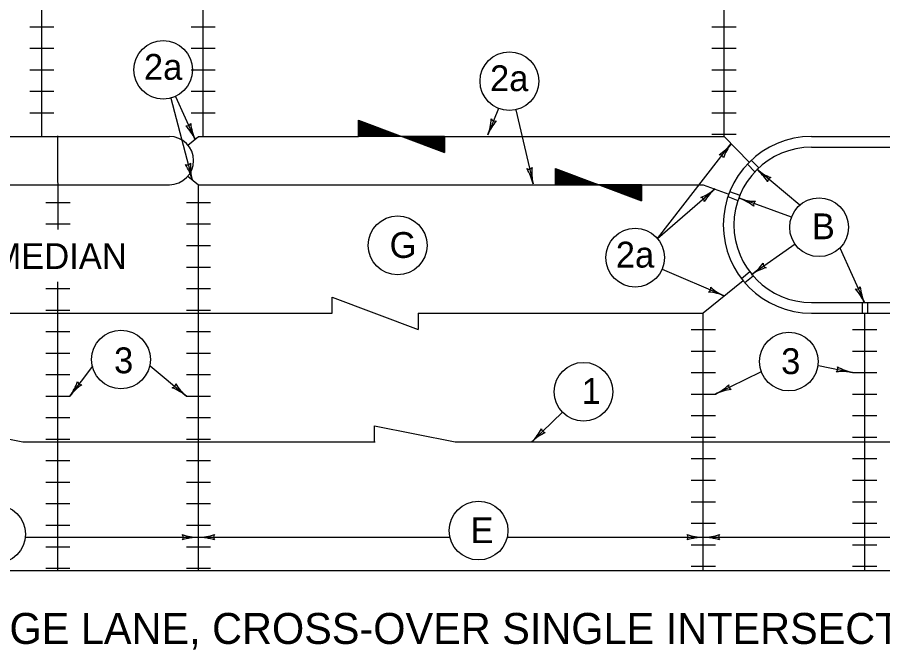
# Model space of a CAD drawing. Extents: x 1000 to 1036.3, y 1000 to 1022.
# Drawn here: x 1014.28 to 1020.98, y 1012.25 to 1017.15 of the extents above; entities that cross this region are included whole.
import ezdxf

# ---------------------------------------------------------------- set-up
doc = ezdxf.new("R2010")
doc.units = 0
doc.layers.add('Level 1', color=7, linetype='Continuous')

msp = doc.modelspace()

# ---------------------------------------------------------------- linework, layer by layer
at = {"layer": 'Level 1'}
for p, q in [((1014.4707, 1016.225), (1014.4707, 1019.213)), ((1015.7207, 1016.225), (1015.7207, 1019.213)), ((1019.7544, 1016.225), (1019.7544, 1019.213)), ((1014.3771, 1017.0752), (1014.5638, 1017.0752)), ((1015.6271, 1017.0752), (1015.8138, 1017.0752)), ((1019.6608, 1017.0752), (1019.8476, 1017.0752)), ((1014.377, 1016.9086), (1014.5637, 1016.9086)), ((1015.627, 1016.9086), (1015.8137, 1016.9086)), ((1019.6608, 1016.9086), (1019.8475, 1016.9086)), ((1014.377, 1016.742), (1014.5637, 1016.742)), ((1015.627, 1016.742), (1015.8137, 1016.742)), ((1019.6608, 1016.742), (1019.8475, 1016.742)), ((1014.3771, 1016.5752), (1014.5638, 1016.5752)), ((1015.6271, 1016.5752), (1015.8138, 1016.5752)), ((1019.6608, 1016.5752), (1019.8476, 1016.5752)), ((1015.4691, 1016.5208), (1015.635, 1015.8921)), ((1015.5057, 1016.5339), (1015.6572, 1016.2029)), ((1018.007, 1016.4419), (1017.9246, 1016.2372)), ((1014.3771, 1016.4087), (1014.5638, 1016.4087)), ((1015.6271, 1016.4087), (1015.8138, 1016.4087)), ((1018.1432, 1016.4313), (1018.2758, 1015.8587)), ((1019.6608, 1016.4087), (1019.8476, 1016.4087)), ((1016.9242, 1016.225), (1016.9242, 1016.35)), ((1016.9242, 1016.35), (1017.5903, 1016.1)), ((1016.9242, 1016.3462), (1016.9345, 1016.3462)), ((1016.9242, 1016.3407), (1016.9489, 1016.3407)), ((1016.9242, 1016.3353), (1016.9633, 1016.3353)), ((1016.9242, 1016.3309), (1016.9751, 1016.3309)), ((1016.9242, 1016.3233), (1016.9953, 1016.3233)), ((1016.9242, 1016.3178), (1017.01, 1016.3178)), ((1016.9242, 1016.3113), (1017.0272, 1016.3113)), ((1016.9242, 1016.3058), (1017.0419, 1016.3058)), ((1016.9242, 1016.2993), (1017.0593, 1016.2993)), ((1016.9242, 1016.2938), (1017.0739, 1016.2938)), ((1016.9242, 1016.2875), (1017.0878, 1016.2875)), ((1016.9242, 1016.2818), (1017.1058, 1016.2818)), ((1016.9242, 1016.2753), (1017.1232, 1016.2753)), ((1016.9242, 1016.2677), (1017.1436, 1016.2677)), ((1016.9242, 1016.2644), (1017.1522, 1016.2644)), ((1016.9242, 1016.2589), (1017.1669, 1016.2589)), ((1016.9242, 1016.2546), (1017.1785, 1016.2546)), ((1016.9242, 1016.247), (1017.1987, 1016.247)), ((1016.9242, 1016.2415), (1017.2133, 1016.2415)), ((1019.6608, 1016.242), (1019.8475, 1016.2419)), ((1010.35, 1016.225), (1015.4594, 1016.225)), ((1014.5976, 1015.5056), (1014.5947, 1016.2308)), ((1015.6029, 1016.1577), (1015.6837, 1016.225)), ((1015.6837, 1016.225), (1016.9242, 1016.225)), ((1016.9242, 1016.2338), (1017.2337, 1016.2338)), ((1016.9242, 1016.2306), (1017.2424, 1016.2306)), ((1016.9242, 1016.2284), (1017.2482, 1016.2284)), ((1017.5903, 1016.225), (1016.9242, 1016.225)), ((1017.5903, 1016.2197), (1017.2715, 1016.2197)), ((1017.5903, 1016.2153), (1017.2831, 1016.2153)), ((1017.5903, 1016.2099), (1017.2975, 1016.2099)), ((1017.5903, 1016.2055), (1017.3093, 1016.2055)), ((1017.5903, 1016.199), (1017.3266, 1016.199)), ((1017.5903, 1016.1957), (1017.3354, 1016.1957)), ((1017.5903, 1016.1902), (1017.3499, 1016.1902)), ((1017.5903, 1016.1848), (1017.3643, 1016.1848)), ((1017.5903, 1016.1815), (1017.3732, 1016.1815)), ((1017.5903, 1016.1761), (1017.3876, 1016.1761)), ((1017.5903, 1016.1706), (1017.4022, 1016.1706)), ((1017.5903, 1016.225), (1019.7544, 1016.225)), ((1017.5903, 1016.225), (1017.5903, 1016.1)), ((1019.2384, 1015.4349), (1019.8109, 1016.1698)), ((1019.7544, 1016.225), (1019.95, 1016.0257)), ((1020.433, 1016.225), (1028.8559, 1016.225)), ((1017.5903, 1016.1673), (1017.4109, 1016.1673)), ((1017.5903, 1016.1625), (1017.4238, 1016.1625)), ((1017.5903, 1016.1586), (1017.4343, 1016.1586)), ((1017.5903, 1016.1564), (1017.44, 1016.1564)), ((1017.5903, 1016.151), (1017.4545, 1016.151)), ((1017.5903, 1016.1455), (1017.4691, 1016.1455)), ((1017.5903, 1016.1422), (1017.4778, 1016.1422)), ((1017.5903, 1016.1379), (1017.4893, 1016.1379)), ((1017.5903, 1016.1335), (1017.5011, 1016.1335)), ((1017.5903, 1016.1292), (1017.5127, 1016.1292)), ((1017.5903, 1016.1237), (1017.5271, 1016.1237)), ((1017.5903, 1016.1193), (1017.5388, 1016.1193)), ((1017.5903, 1016.1128), (1017.5562, 1016.1128)), ((1017.5903, 1016.1073), (1017.5708, 1016.1073)), ((1020.433, 1016.142), (1028.8559, 1016.142)), ((1017.5903, 1016.1019), (1017.5852, 1016.1019)), ((1020.0231, 1015.981), (1019.9649, 1016.0403)), ((1018.4504, 1015.8515), (1018.4504, 1015.9765)), ((1018.4504, 1015.9765), (1019.1165, 1015.7265)), ((1018.4504, 1015.9727), (1018.4607, 1015.9727)), ((1019.9934, 1015.9518), (1019.9352, 1016.0111)), ((1020.3405, 1015.6919), (1020.0085, 1015.9708)), ((1015.6029, 1015.9187), (1015.6837, 1015.8515)), ((1018.4504, 1015.9672), (1018.4751, 1015.9672)), ((1018.4504, 1015.9618), (1018.4895, 1015.9618)), ((1018.4504, 1015.9574), (1018.5012, 1015.9574)), ((1018.4504, 1015.9498), (1018.5215, 1015.9498)), ((1018.4504, 1015.9443), (1018.5362, 1015.9443)), ((1018.4504, 1015.9378), (1018.5534, 1015.9378)), ((1018.4504, 1015.9323), (1018.5681, 1015.9323)), ((1018.4504, 1015.9258), (1018.5854, 1015.9258)), ((1018.4504, 1015.9203), (1018.6001, 1015.9203)), ((1018.4504, 1015.914), (1018.614, 1015.914)), ((1018.4504, 1015.9083), (1018.632, 1015.9083)), ((1018.4504, 1015.9018), (1018.6493, 1015.9018)), ((1012.5032, 1015.8515), (1015.4594, 1015.8515)), ((1015.6837, 1012.8635), (1015.6837, 1015.8515)), ((1015.6837, 1015.8515), (1018.4504, 1015.8515)), ((1018.4504, 1015.8942), (1018.6698, 1015.8942)), ((1018.4504, 1015.8909), (1018.6784, 1015.8909)), ((1018.4504, 1015.8854), (1018.6931, 1015.8854)), ((1018.4504, 1015.8811), (1018.7047, 1015.8811)), ((1018.4504, 1015.8735), (1018.7248, 1015.8735)), ((1018.4504, 1015.868), (1018.7395, 1015.868)), ((1018.4504, 1015.8603), (1018.7599, 1015.8603)), ((1018.4504, 1015.8571), (1018.7686, 1015.8571)), ((1018.4504, 1015.8549), (1018.7743, 1015.8549)), ((1018.4504, 1015.8515), (1019.5943, 1015.8515)), ((1019.1165, 1015.8515), (1018.4504, 1015.8515)), ((1019.1165, 1015.8462), (1018.7977, 1015.8462)), ((1019.1165, 1015.8418), (1018.8093, 1015.8418)), ((1019.1165, 1015.8364), (1018.8237, 1015.8364)), ((1019.1165, 1015.8515), (1019.1165, 1015.7265)), ((1019.5943, 1015.8515), (1019.791, 1015.7785)), ((1019.1165, 1015.832), (1018.8354, 1015.832)), ((1019.1165, 1015.8255), (1018.8528, 1015.8255)), ((1019.1165, 1015.8222), (1018.8616, 1015.8222)), ((1019.1165, 1015.8167), (1018.8761, 1015.8167)), ((1019.1165, 1015.8113), (1018.8905, 1015.8113)), ((1019.1165, 1015.808), (1018.8993, 1015.808)), ((1019.1165, 1015.8026), (1018.9137, 1015.8026)), ((1019.1165, 1015.7971), (1018.9284, 1015.7971)), ((1019.1165, 1015.7938), (1018.9371, 1015.7938)), ((1019.1165, 1015.789), (1018.95, 1015.789)), ((1019.1165, 1015.7851), (1018.9604, 1015.7851)), ((1019.1165, 1015.7829), (1018.9662, 1015.7829)), ((1019.1165, 1015.7775), (1018.9807, 1015.7775)), ((1019.1165, 1015.772), (1018.9952, 1015.772)), ((1019.1165, 1015.7687), (1019.0039, 1015.7687)), ((1019.2384, 1015.4349), (1019.6832, 1015.8185)), ((1019.7982, 1015.7979), (1019.876, 1015.769)), ((1014.5023, 1015.7139), (1014.6891, 1015.7138)), ((1015.5903, 1015.7138), (1015.7771, 1015.7138)), ((1019.1165, 1015.7644), (1019.0155, 1015.7644)), ((1019.1165, 1015.76), (1019.0272, 1015.76)), ((1019.1165, 1015.7557), (1019.0388, 1015.7557)), ((1019.1165, 1015.7502), (1019.0532, 1015.7502)), ((1019.1165, 1015.7458), (1019.065, 1015.7458)), ((1019.1165, 1015.7393), (1019.0823, 1015.7393)), ((1019.1165, 1015.7338), (1019.097, 1015.7338)), ((1019.1165, 1015.7284), (1019.1114, 1015.7284)), ((1019.7837, 1015.759), (1019.8616, 1015.7301)), ((1020.2771, 1015.5995), (1019.8746, 1015.746)), ((1014.5023, 1015.5472), (1014.6891, 1015.5472)), ((1015.5903, 1015.5471), (1015.7771, 1015.5471)), ((1015.5902, 1015.3804), (1015.777, 1015.3804)), ((1020.3047, 1015.391), (1019.9665, 1015.1535)), ((1020.6526, 1015.3618), (1020.8417, 1014.9385)), ((1015.5902, 1015.2138), (1015.777, 1015.2138)), ((1019.2752, 1015.1966), (1019.7582, 1014.9892)), ((1019.9541, 1015.1759), (1019.8894, 1015.1232)), ((1014.5946, 1012.8635), (1014.5946, 1015.0988)), ((1019.9026, 1015.1072), (1019.5943, 1014.8555)), ((1019.9802, 1015.1438), (1019.9157, 1015.0911)), ((1014.5023, 1015.0471), (1014.689, 1015.047)), ((1015.5902, 1015.047), (1015.777, 1015.047)), ((1016.7208, 1014.8555), (1016.7208, 1014.9805)), ((1016.7208, 1014.9805), (1017.3869, 1014.7305)), ((1020.433, 1014.9385), (1028.8559, 1014.9385)), ((1020.8236, 1014.9385), (1020.8236, 1014.8555)), ((1020.8651, 1014.9385), (1020.8651, 1014.8555)), ((1012.9672, 1014.8555), (1016.7208, 1014.8555)), ((1014.5022, 1014.8805), (1014.6889, 1014.8804)), ((1015.5902, 1014.8804), (1015.777, 1014.8804)), ((1017.3869, 1014.8555), (1019.5943, 1014.8555)), ((1017.3869, 1014.8555), (1017.3869, 1014.7305)), ((1019.5943, 1012.8635), (1019.5943, 1014.8555)), ((1020.433, 1014.8555), (1028.8559, 1014.8555)), ((1020.8443, 1012.8635), (1020.8443, 1014.8555)), ((1014.502, 1014.7139), (1014.6887, 1014.7138)), ((1015.5902, 1014.7138), (1015.7769, 1014.7138)), ((1019.5008, 1014.7292), (1019.6876, 1014.7292)), ((1020.7508, 1014.7292), (1020.9376, 1014.7292)), ((1019.5007, 1014.5625), (1019.6875, 1014.5624)), ((1020.7507, 1014.5625), (1020.9375, 1014.5624)), ((1014.5019, 1014.5472), (1014.6887, 1014.5471)), ((1015.5902, 1014.5471), (1015.7769, 1014.5471)), ((1014.8621, 1014.4466), (1014.6885, 1014.2138)), ((1015.3094, 1014.4486), (1015.5902, 1014.2138)), ((1020.4866, 1014.4506), (1020.7508, 1014.3958)), ((1014.5019, 1014.3805), (1014.6887, 1014.3804)), ((1015.5902, 1014.3804), (1015.777, 1014.3804)), ((1019.5008, 1014.3958), (1019.6876, 1014.3958)), ((1020.0368, 1014.3985), (1019.6876, 1014.2292)), ((1020.7508, 1014.3958), (1020.9376, 1014.3958)), ((1019.5008, 1014.2292), (1019.6876, 1014.2292)), ((1020.7508, 1014.2292), (1020.9376, 1014.2292)), ((1014.5018, 1014.2138), (1014.6885, 1014.2138)), ((1015.5902, 1014.2138), (1015.777, 1014.2138)), ((1014.5017, 1014.0472), (1014.6884, 1014.0471)), ((1015.5902, 1014.0471), (1015.7769, 1014.0471)), ((1018.5028, 1014.089), (1018.2663, 1013.8595)), ((1019.5007, 1014.0624), (1019.6875, 1014.0624)), ((1020.7507, 1014.0624), (1020.9375, 1014.0624)), ((1013.6989, 1013.9845), (1014.3239, 1013.8595)), ((1017.0485, 1013.8595), (1017.0485, 1013.9845)), ((1017.0485, 1013.9845), (1017.6735, 1013.8595)), ((1019.5007, 1013.8958), (1019.6875, 1013.8958)), ((1020.7507, 1013.8958), (1020.9375, 1013.8958)), ((1014.3239, 1013.8595), (1017.0534, 1013.8595)), ((1014.5016, 1013.8805), (1014.6883, 1013.8804)), ((1015.5902, 1013.8804), (1015.7769, 1013.8804)), ((1017.6735, 1013.8595), (1021.2038, 1013.8595)), ((1014.5015, 1013.7139), (1014.6882, 1013.7138)), ((1015.5902, 1013.7138), (1015.7769, 1013.7138)), ((1019.5007, 1013.7292), (1019.6875, 1013.7292)), ((1020.7507, 1013.7292), (1020.9375, 1013.7292)), ((1019.5007, 1013.5624), (1019.6874, 1013.5624)), ((1020.7507, 1013.5624), (1020.9374, 1013.5624)), ((1014.5013, 1013.5472), (1014.6881, 1013.5471)), ((1015.5901, 1013.5471), (1015.7768, 1013.5471)), ((1014.5012, 1013.3806), (1014.688, 1013.3805)), ((1015.5901, 1013.3805), (1015.7768, 1013.3805)), ((1019.5007, 1013.3958), (1019.6874, 1013.3958)), ((1020.7507, 1013.3958), (1020.9374, 1013.3958)), ((1019.5007, 1013.2292), (1019.6875, 1013.2291)), ((1020.7507, 1013.2292), (1020.9375, 1013.2291)), ((1014.5012, 1013.2138), (1014.6879, 1013.2138)), ((1015.5902, 1013.2138), (1015.7769, 1013.2138)), ((1014.3433, 1013.12), (1015.6837, 1013.12)), ((1015.6837, 1013.12), (1017.6322, 1013.12)), ((1018.075, 1013.12), (1019.5943, 1013.12)), ((1019.5943, 1013.12), (1021.3615, 1013.12)), ((1014.5015, 1013.0473), (1014.6882, 1013.0472)), ((1015.5901, 1013.0471), (1015.7768, 1013.0471)), ((1019.5006, 1013.0625), (1019.6873, 1013.0625)), ((1020.7506, 1013.0625), (1020.9373, 1013.0625)), ((1019.5007, 1012.8958), (1019.6874, 1012.8958)), ((1020.7507, 1012.8958), (1020.9374, 1012.8958)), ((1010.35, 1012.8635), (1028.8559, 1012.8635)), ((1014.5009, 1012.8806), (1014.6877, 1012.8805)), ((1015.5901, 1012.8805), (1015.7768, 1012.8804))]:
    msp.add_line(p, q, dxfattribs=at)
for centre, radius in [((1015.4111, 1016.7407), 0.2274), ((1018.092, 1016.6529), 0.2274), ((1017.2491, 1016.2265), 0.000903), ((1018.7752, 1015.853), 0.000903), ((1020.4908, 1015.5217), 0.2274), ((1017.2267, 1015.3816), 0.2274), ((1019.0662, 1015.2863), 0.2274), ((1015.0839, 1014.4972), 0.2274), ((1020.2565, 1014.4812), 0.2274), ((1018.6661, 1014.2474), 0.2274), ((1014.117, 1013.1437), 0.2274), ((1017.8536, 1013.1719), 0.2274)]:
    msp.add_circle(centre, radius, dxfattribs=at)
for centre, radius, start, end in [((1015.5954, 1016.3381), 0.0313, 253.36835, 335.48505), ((1015.3018, 1016.0402), 0.3909, 24.59376, 43.26254), ((1016.0127, 1016.3656), 0.3909, 185.94091, 204.58764), ((1017.5619, 1016.3831), 0.3909, 338.07406, 356.74284), ((1018.2872, 1016.0912), 0.3909, 139.42122, 158.06795), ((1017.9801, 1016.3751), 0.0313, 206.84866, 288.96535), ((1017.5619, 1016.3831), 0.3909, 338.06184, 338.07406), ((1015.4594, 1016.0382), 0.1867, 270, 90), ((1015.3018, 1016.0402), 0.3909, 24.58153, 24.59376), ((1017.2552, 1016.2267), 0.000903, 234.23684, 264.61808), ((1019.5025, 1016.4101), 0.3909, 303.42815, 322.07488), ((1020.433, 1015.5403), 0.6847, 90, 270), ((1020.1193, 1015.9296), 0.3909, 142.08099, 160.74978), ((1020.1193, 1015.9296), 0.3909, 142.06877, 142.08099), ((1020.433, 1015.5403), 0.6017, 90, 270), ((1019.7195, 1016.0526), 0.0313, 10.85559, 92.97229), ((1015.5971, 1016.0358), 0.0313, 243.55703, 325.67372), ((1015.257, 1015.7923), 0.3909, 14.78243, 33.45121), ((1016.013, 1015.9918), 0.3909, 176.12959, 194.77632), ((1018.2423, 1016.0035), 0.0313, 241.80209, 323.91879), ((1017.8949, 1015.7705), 0.3909, 13.02749, 31.69628), ((1018.6566, 1015.9468), 0.3909, 174.37465, 193.02138), ((1020.26, 1016.2702), 0.3909, 229.95381, 229.96603), ((1020.26, 1016.2702), 0.3909, 229.96603, 248.63481), ((1019.757, 1015.6715), 0.3909, 31.31319, 49.95992), ((1020.1223, 1015.8752), 0.0313, 98.74063, 180.85732), ((1015.257, 1015.7923), 0.3909, 14.77021, 14.78243), ((1017.8949, 1015.7705), 0.3909, 13.01527, 13.02749), ((1018.7814, 1015.8532), 0.000903, 234.23684, 264.61808), ((1019.4278, 1016.1145), 0.3909, 292.12393, 310.77066), ((1019.9385, 1015.5225), 0.3909, 130.77677, 149.44555), ((1019.9385, 1015.5225), 0.3909, 130.76454, 130.77677), ((1019.5706, 1015.7214), 0.0313, 359.55137, 81.66806), ((1020.0083, 1016.1134), 0.3909, 249.98753, 249.99975), ((1020.0083, 1016.1134), 0.3909, 249.99975, 268.66853), ((1019.7409, 1015.3786), 0.3909, 51.34691, 69.99364), ((1020.0143, 1015.6951), 0.0313, 118.77435, 200.89104), ((1019.7418, 1015.4734), 0.3909, 305.081, 323.74978), ((1020.0882, 1015.2389), 0.0313, 173.85559, 255.97229), ((1020.1912, 1014.8336), 0.3909, 106.42816, 125.07489), ((1019.7418, 1015.4734), 0.3909, 305.06877, 305.081), ((1019.6216, 1015.0479), 0.0313, 295.54261, 17.6593), ((1019.9124, 1015.3485), 0.3909, 228.11517, 246.7619), ((1020.7811, 1015.0742), 0.0313, 252.85209, 334.96879), ((1020.4848, 1014.779), 0.3909, 24.0775, 42.74628), ((1021.1987, 1015.098), 0.3909, 185.42466, 204.07139), ((1019.604, 1014.63), 0.3909, 66.76801, 85.43679), ((1019.604, 1014.63), 0.3909, 66.75579, 66.76801), ((1020.4848, 1014.779), 0.3909, 24.06527, 24.0775), ((1020.6053, 1014.426), 0.0313, 307.05177, 29.16847), ((1020.8303, 1014.7785), 0.3909, 239.62433, 258.27106), ((1020.6714, 1014.013), 0.3909, 78.27718, 96.94596), ((1020.6714, 1014.013), 0.3909, 78.26495, 78.27718), ((1014.3751, 1014.4474), 0.3909, 323.28828, 341.95706), ((1015.0019, 1013.9801), 0.3909, 124.63544, 143.28217), ((1014.7774, 1014.3329), 0.0313, 192.06288, 274.17957), ((1015.4762, 1014.3091), 0.0313, 278.87042, 0.98711), ((1015.841, 1014.5136), 0.3909, 211.44298, 230.08971), ((1019.517, 1014.5809), 0.3909, 295.86636, 314.53514), ((1019.8214, 1014.294), 0.0313, 164.64095, 246.75765), ((1015.3395, 1013.9139), 0.3909, 50.09582, 68.76461), ((1019.517, 1014.5809), 0.3909, 295.85413, 295.86636), ((1019.8581, 1013.8774), 0.3909, 97.21351, 115.86024), ((1014.3751, 1014.4474), 0.3909, 323.27605, 323.28828), ((1015.3395, 1013.9139), 0.3909, 50.0836, 50.09582), ((1017.9941, 1014.1401), 0.3909, 314.1394, 332.80818), ((1018.373, 1013.963), 0.0313, 182.91399, 265.03069), ((1018.5386, 1013.5789), 0.3909, 115.48656, 134.13329), ((1017.9941, 1014.1401), 0.3909, 314.12717, 314.1394), ((1015.5351, 1013.12), 0.0313, 318.7746, 40.89129), ((1015.6837, 1012.7291), 0.3909, 90, 108.66878), ((1015.6837, 1013.5109), 0.3909, 251.34716, 269.99389), ((1015.6837, 1013.5109), 0.3909, 270, 288.66878), ((1015.6837, 1012.7291), 0.3909, 89.98778, 90), ((1015.6837, 1013.5109), 0.3909, 269.98778, 270), ((1015.6837, 1012.7291), 0.3909, 71.34716, 89.99389), ((1015.8324, 1013.12), 0.0313, 138.7746, 220.89129), ((1019.4457, 1013.12), 0.0313, 318.7746, 40.89129), ((1019.5943, 1012.7291), 0.3909, 90, 108.66878), ((1019.5943, 1013.5109), 0.3909, 251.34716, 269.99389), ((1019.5943, 1013.5109), 0.3909, 269.98778, 270), ((1019.5943, 1013.5109), 0.3909, 270, 288.66878), ((1019.5943, 1012.7291), 0.3909, 89.98778, 90), ((1019.5943, 1012.7291), 0.3909, 71.34716, 89.99389), ((1019.743, 1013.12), 0.0313, 138.7746, 220.89129)]:
    msp.add_arc(centre, radius, start, end, dxfattribs=at)

# ---------------------------------------------------------------- texts
for s, height, p in [('2a', 0.2, (1015.2613, 1016.664)), ('2a', 0.2, (1017.9422, 1016.5761)), ('B', 0.2, (1020.4345, 1015.429)), ('G', 0.2, (1017.1644, 1015.2843)), ('CONC. MEDIAN', 0.2, (1013.1528, 1015.1982)), ('2a', 0.2, (1018.9164, 1015.2095)), ('3', 0.2, (1015.0303, 1014.3907)), ('3', 0.2, (1020.1972, 1014.3842)), ('1', 0.2, (1018.6515, 1014.1528)), ('E', 0.2, (1017.7912, 1013.0747)), ('TYPICAL STORAGE LANE, CROSS-OVER SINGLE INTERSECTION, ACCELERATING AND DECELERATING LANE', 0.24, (1011.6878, 1012.2939))]:
    msp.add_text(s, height=height, dxfattribs=at).set_placement(p)

doc.saveas('drawing.dxf')
